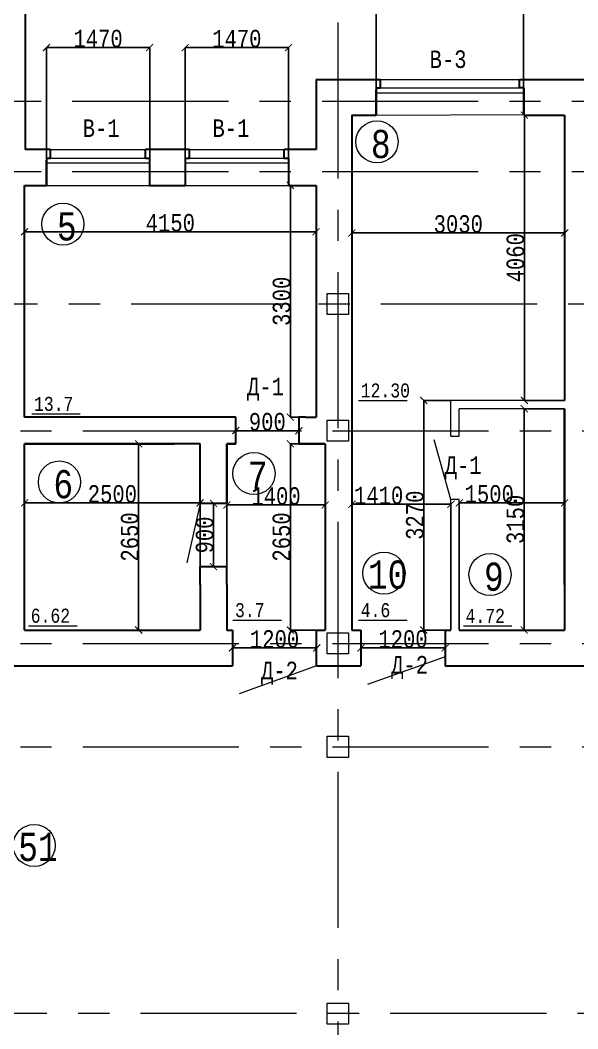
# Model space of a CAD drawing. Header units: millimetres. Extents: x -689206 to 4969298, y -1019800 to 703299.
# Drawn here: x 65390 to 73330, y -347960 to -333601 of the extents above; entities that cross this region are included whole.
import ezdxf

# ---------------------------------------------------------------- set-up
doc = ezdxf.new("R2010")
doc.units = ezdxf.units.MM
doc.linetypes.add('осеваяX2', pattern=[101.6, 63.5, -12.7, 12.7, -12.7])
for name, color, linetype, lineweight in [('несущие', 7, 'Continuous', 30), ('ПЕРЕГОРОДКИ', 252, 'Continuous', 9), ('РАЗМЕРЫ', 7, 'Continuous', 9), ('стены', 7, 'Continuous', 20)]:
    doc.layers.add(name, color=color, linetype=linetype, lineweight=lineweight)
doc.layers.add('четотам', color=7, linetype='Continuous')
doc.styles.add('Аннотативный', font='isocteur.ttf', dxfattribs={"width": 0.7, "height": 250})
doc.dimstyles.new('Аннотативный', dxfattribs={"dimscale": 0, "dimtxt": 250, "dimasz": 100, "dimexe": 1.25, "dimexo": 0.625, "dimtad": 1, "dimdec": 0, "dimtxsty": 'Аннотативный', "dimblk": 'ARCHTICK', "dimcen": 2.5, "dimadec": 0, "dimazin": 0, "dimtfac": 1, "dimtdec": 0, "dimtmove": 0, "dimatfit": 3, "dimfxl": 1, "dimarcsym": 0})

# ---------------------------------------------------------------- blocks, each defined once
blk = doc.blocks.new('_ArchTick')
at = {"color": 0, "linetype": 'ByBlock', "const_width": 0.15}
blk.add_lwpolyline([(-0.5, -0.5), (0.5, 0.5)], dxfattribs=at)
blk = doc.blocks.new('*D1731')
at = {"layer": 'Defpoints', "color": 0, "lineweight": 20, "transparency": 16777216}
for p in [(69238, -335953), (69603, -335953), (69603, -339253)]:
    blk.add_point(p, dxfattribs=at)
at = {"layer": 'стены', "color": 0, "lineweight": -2, "transparency": 16777216}
for p, q in [((69602, -335953), (69237, -335953)), ((69238, -339253), (69238, -335953)), ((69602, -339253), (69237, -339253))]:
    blk.add_line(p, q, dxfattribs=at)
at = {"layer": 'стены', "color": 0, "lineweight": -2, "transparency": 16777216, "xscale": 100, "yscale": 100, "zscale": 100}
for p, rotation in [((69238, -335953), 90), ((69238, -339253), 270)]:
    blk.add_blockref('_ArchTick', p, dxfattribs=dict(at, rotation=rotation))
at = {"layer": 'стены', "color": 0, "lineweight": 5, "transparency": 16777216, "insert": (69113, -337603), "char_height": 250, "attachment_point": 5, "rotation": 90, "style": 'Аннотативный'}
blk.add_mtext('3300', dxfattribs=at)
blk = doc.blocks.new('*D1732')
at = {"layer": 'Defpoints', "color": 0, "lineweight": 20, "transparency": 16777216}
for p in [(65453, -335953), (69603, -335953), (65453, -336613)]:
    blk.add_point(p, dxfattribs=at)
at = {"layer": 'стены', "color": 0, "lineweight": -2, "transparency": 16777216}
for p, q in [((65453, -335954), (65453, -336614)), ((69603, -335954), (69603, -336614)), ((69603, -336613), (65453, -336613))]:
    blk.add_line(p, q, dxfattribs=at)
at = {"layer": 'стены', "color": 0, "lineweight": -2, "transparency": 16777216, "xscale": 100, "yscale": 100, "zscale": 100, "rotation": 180}
blk.add_blockref('_ArchTick', (65453, -336613), dxfattribs=at)
at = {"layer": 'стены', "color": 0, "lineweight": -2, "transparency": 16777216, "xscale": 100, "yscale": 100, "zscale": 100}
blk.add_blockref('_ArchTick', (69603, -336613), dxfattribs=at)
at = {"layer": 'стены', "color": 0, "lineweight": 5, "transparency": 16777216, "insert": (67528, -336487), "char_height": 250, "attachment_point": 5, "style": 'Аннотативный'}
blk.add_mtext('4150', dxfattribs=at)
blk = doc.blocks.new('*D1733')
at = {"layer": 'Defpoints', "color": 0, "lineweight": 20, "transparency": 16777216}
for p in [(70113, -336630), (73143, -336630), (73143, -336630)]:
    blk.add_point(p, dxfattribs=at)
at = {"layer": 'стены', "color": 0, "lineweight": -2, "transparency": 16777216}
for p, q in [((70113, -336629), (70113, -336629)), ((70113, -336630), (73143, -336630)), ((73143, -336629), (73143, -336629))]:
    blk.add_line(p, q, dxfattribs=at)
at = {"layer": 'стены', "color": 0, "lineweight": -2, "transparency": 16777216, "xscale": 100, "yscale": 100, "zscale": 100, "rotation": 180}
blk.add_blockref('_ArchTick', (70113, -336630), dxfattribs=at)
at = {"layer": 'стены', "color": 0, "lineweight": -2, "transparency": 16777216, "xscale": 100, "yscale": 100, "zscale": 100}
blk.add_blockref('_ArchTick', (73143, -336630), dxfattribs=at)
at = {"layer": 'стены', "color": 0, "lineweight": 5, "transparency": 16777216, "insert": (71628, -336504), "char_height": 250, "attachment_point": 5, "style": 'Аннотативный'}
blk.add_mtext('3030', dxfattribs=at)
blk = doc.blocks.new('*D1734')
at = {"layer": 'Defpoints', "color": 0, "lineweight": 20, "transparency": 16777216}
for p in [(72569, -334953), (73143, -334953), (73143, -339013)]:
    blk.add_point(p, dxfattribs=at)
at = {"layer": 'стены', "color": 0, "lineweight": -2, "transparency": 16777216}
for p, q in [((73142, -334953), (72567, -334953)), ((72569, -339013), (72569, -334953)), ((73142, -339013), (72567, -339013))]:
    blk.add_line(p, q, dxfattribs=at)
at = {"layer": 'стены', "color": 0, "lineweight": -2, "transparency": 16777216, "xscale": 100, "yscale": 100, "zscale": 100}
for p, rotation in [((72569, -334953), 90), ((72569, -339013), 270)]:
    blk.add_blockref('_ArchTick', p, dxfattribs=dict(at, rotation=rotation))
at = {"layer": 'стены', "color": 0, "lineweight": 5, "transparency": 16777216, "insert": (72443, -336983), "char_height": 250, "attachment_point": 5, "rotation": 90, "style": 'Аннотативный'}
blk.add_mtext('4060', dxfattribs=at)
blk = doc.blocks.new('*D1735')
at = {"layer": 'Defpoints', "color": 0, "lineweight": 20, "transparency": 16777216}
for p in [(68333, -340503), (68333, -341633), (69733, -341633)]:
    blk.add_point(p, dxfattribs=at)
at = {"layer": 'стены', "color": 0, "lineweight": -2, "transparency": 16777216}
for p, q in [((68333, -341633), (68333, -340502)), ((69733, -340503), (68333, -340503)), ((69733, -341633), (69733, -340502))]:
    blk.add_line(p, q, dxfattribs=at)
at = {"layer": 'стены', "color": 0, "lineweight": -2, "transparency": 16777216, "xscale": 100, "yscale": 100, "zscale": 100, "rotation": 180}
blk.add_blockref('_ArchTick', (68333, -340503), dxfattribs=at)
at = {"layer": 'стены', "color": 0, "lineweight": -2, "transparency": 16777216, "xscale": 100, "yscale": 100, "zscale": 100}
blk.add_blockref('_ArchTick', (69733, -340503), dxfattribs=at)
at = {"layer": 'стены', "color": 0, "lineweight": 5, "transparency": 16777216, "insert": (69033, -340377), "char_height": 250, "attachment_point": 5, "style": 'Аннотативный'}
blk.add_mtext('1400', dxfattribs=at)
blk = doc.blocks.new('*D1707')
at = {"layer": 'Defpoints', "color": 0, "lineweight": 0, "transparency": 16777216}
for p in [(72559, -332957), (70459, -334953), (72559, -334944)]:
    blk.add_point(p, dxfattribs=at)
at = {"layer": 'стены', "color": 0, "lineweight": -2, "transparency": 16777216}
for p, q in [((70459, -334953), (70459, -332956)), ((70459, -332957), (72559, -332957)), ((72559, -334943), (72559, -332956))]:
    blk.add_line(p, q, dxfattribs=at)
at = {"layer": 'стены', "color": 0, "lineweight": -2, "transparency": 16777216, "xscale": 100, "yscale": 100, "zscale": 100, "rotation": 180}
blk.add_blockref('_ArchTick', (70459, -332957), dxfattribs=at)
at = {"layer": 'стены', "color": 0, "lineweight": -2, "transparency": 16777216, "xscale": 100, "yscale": 100, "zscale": 100}
blk.add_blockref('_ArchTick', (72559, -332957), dxfattribs=at)
at = {"layer": 'стены', "color": 0, "lineweight": 5, "transparency": 16777216, "insert": (71509, -332831), "char_height": 250, "attachment_point": 5, "style": 'Аннотативный'}
blk.add_mtext('2100', dxfattribs=at)
blk = doc.blocks.new('*D1708')
at = {"layer": 'Defpoints', "color": 0, "lineweight": 0, "transparency": 16777216}
for p in [(65764, -333991), (65764, -335953), (67234, -335953)]:
    blk.add_point(p, dxfattribs=at)
at = {"layer": 'стены', "color": 0, "lineweight": -2, "transparency": 16777216}
for p, q in [((65764, -335953), (65764, -333989)), ((67234, -333991), (65764, -333991)), ((67234, -335953), (67234, -333989))]:
    blk.add_line(p, q, dxfattribs=at)
at = {"layer": 'стены', "color": 0, "lineweight": -2, "transparency": 16777216, "xscale": 100, "yscale": 100, "zscale": 100, "rotation": 180}
blk.add_blockref('_ArchTick', (65764, -333991), dxfattribs=at)
at = {"layer": 'стены', "color": 0, "lineweight": -2, "transparency": 16777216, "xscale": 100, "yscale": 100, "zscale": 100}
blk.add_blockref('_ArchTick', (67234, -333991), dxfattribs=at)
at = {"layer": 'стены', "color": 0, "lineweight": 5, "transparency": 16777216, "insert": (66499, -333865), "char_height": 250, "attachment_point": 5, "style": 'Аннотативный'}
blk.add_mtext('1470', dxfattribs=at)
blk = doc.blocks.new('*D1762')
at = {"layer": 'Defpoints', "color": 0, "lineweight": 20, "transparency": 16777216}
for p in [(67953, -340473), (65453, -342283), (67953, -342283)]:
    blk.add_point(p, dxfattribs=at)
at = {"layer": 'ПЕРЕГОРОДКИ', "color": 0, "lineweight": -2, "transparency": 16777216}
for p, q in [((65453, -342282), (65453, -340472)), ((65453, -340473), (67953, -340473)), ((67953, -342282), (67953, -340472))]:
    blk.add_line(p, q, dxfattribs=at)
at = {"layer": 'ПЕРЕГОРОДКИ', "color": 0, "lineweight": -2, "transparency": 16777216, "xscale": 100, "yscale": 100, "zscale": 100, "rotation": 180}
blk.add_blockref('_ArchTick', (65453, -340473), dxfattribs=at)
at = {"layer": 'ПЕРЕГОРОДКИ', "color": 0, "lineweight": -2, "transparency": 16777216, "xscale": 100, "yscale": 100, "zscale": 100}
blk.add_blockref('_ArchTick', (67953, -340473), dxfattribs=at)
at = {"layer": 'ПЕРЕГОРОДКИ', "color": 0, "lineweight": 5, "transparency": 16777216, "insert": (66703, -340347), "char_height": 250, "attachment_point": 5, "style": 'Аннотативный'}
blk.add_mtext('2500', dxfattribs=at)
blk = doc.blocks.new('*D1763')
at = {"layer": 'Defpoints', "color": 0, "lineweight": 20, "transparency": 16777216}
for p in [(67077, -339633), (67953, -339633), (67953, -342283)]:
    blk.add_point(p, dxfattribs=at)
at = {"layer": 'ПЕРЕГОРОДКИ', "color": 0, "lineweight": -2, "transparency": 16777216}
for p, q in [((67952, -339633), (67076, -339633)), ((67077, -342283), (67077, -339633)), ((67952, -342283), (67076, -342283))]:
    blk.add_line(p, q, dxfattribs=at)
at = {"layer": 'ПЕРЕГОРОДКИ', "color": 0, "lineweight": -2, "transparency": 16777216, "xscale": 100, "yscale": 100, "zscale": 100}
for p, rotation in [((67077, -339633), 90), ((67077, -342283), 270)]:
    blk.add_blockref('_ArchTick', p, dxfattribs=dict(at, rotation=rotation))
at = {"layer": 'ПЕРЕГОРОДКИ', "color": 0, "lineweight": 5, "transparency": 16777216, "insert": (66951, -340958), "char_height": 250, "attachment_point": 5, "rotation": 90, "style": 'Аннотативный'}
blk.add_mtext('2650', dxfattribs=at)
blk = doc.blocks.new('*D1764')
at = {"layer": 'Defpoints', "color": 0, "lineweight": 20, "transparency": 16777216}
for p in [(71643, -340472), (71643, -342283), (73143, -342283)]:
    blk.add_point(p, dxfattribs=at)
at = {"layer": 'ПЕРЕГОРОДКИ', "color": 0, "lineweight": -2, "transparency": 16777216}
for p, q in [((71643, -342282), (71643, -340471)), ((73143, -340472), (71643, -340472)), ((73143, -342282), (73143, -340471))]:
    blk.add_line(p, q, dxfattribs=at)
at = {"layer": 'ПЕРЕГОРОДКИ', "color": 0, "lineweight": -2, "transparency": 16777216, "xscale": 100, "yscale": 100, "zscale": 100, "rotation": 180}
blk.add_blockref('_ArchTick', (71643, -340472), dxfattribs=at)
at = {"layer": 'ПЕРЕГОРОДКИ', "color": 0, "lineweight": -2, "transparency": 16777216, "xscale": 100, "yscale": 100, "zscale": 100}
blk.add_blockref('_ArchTick', (73143, -340472), dxfattribs=at)
at = {"layer": 'ПЕРЕГОРОДКИ', "color": 0, "lineweight": 5, "transparency": 16777216, "insert": (72069, -340347), "char_height": 250, "attachment_point": 5, "style": 'Аннотативный'}
blk.add_mtext('1500', dxfattribs=at)
blk = doc.blocks.new('*D1747')
at = {"layer": 'Defpoints', "color": 0, "lineweight": 20, "transparency": 16777216}
for p in [(72567, -339133), (73143, -339133), (73143, -342283)]:
    blk.add_point(p, dxfattribs=at)
at = {"layer": 'ПЕРЕГОРОДКИ', "color": 0, "lineweight": -2, "transparency": 16777216}
for p, q in [((73142, -339133), (72566, -339133)), ((72567, -342283), (72567, -339133)), ((73142, -342283), (72566, -342283))]:
    blk.add_line(p, q, dxfattribs=at)
at = {"layer": 'ПЕРЕГОРОДКИ', "color": 0, "lineweight": -2, "transparency": 16777216, "xscale": 100, "yscale": 100, "zscale": 100}
for p, rotation in [((72567, -339133), 90), ((72567, -342283), 270)]:
    blk.add_blockref('_ArchTick', p, dxfattribs=dict(at, rotation=rotation))
at = {"layer": 'ПЕРЕГОРОДКИ', "color": 0, "lineweight": 5, "transparency": 16777216, "insert": (72442, -340708), "char_height": 250, "attachment_point": 5, "rotation": 90, "style": 'Аннотативный'}
blk.add_mtext('3150', dxfattribs=at)
blk = doc.blocks.new('*D1802')
at = {"layer": 'Defpoints', "color": 0, "linetype": 'ByBlock', "lineweight": 25, "transparency": 16777216}
for p in [(68459, -339445), (68459, -339445), (69359, -339445)]:
    blk.add_point(p, dxfattribs=at)
at = {"layer": 'РАЗМЕРЫ', "color": 0, "linetype": 'ByBlock', "lineweight": -2, "transparency": 16777216}
for p, q in [((68459, -339445), (68459, -339444)), ((69359, -339445), (68459, -339445)), ((69359, -339445), (69359, -339444))]:
    blk.add_line(p, q, dxfattribs=at)
at = {"layer": 'РАЗМЕРЫ', "color": 0, "linetype": 'ByBlock', "lineweight": -2, "transparency": 16777216, "xscale": 100, "yscale": 100, "zscale": 100, "rotation": 180}
blk.add_blockref('_ArchTick', (68459, -339445), dxfattribs=at)
at = {"layer": 'РАЗМЕРЫ', "color": 0, "linetype": 'ByBlock', "lineweight": -2, "transparency": 16777216, "xscale": 100, "yscale": 100, "zscale": 100}
blk.add_blockref('_ArchTick', (69359, -339445), dxfattribs=at)
at = {"layer": 'РАЗМЕРЫ', "color": 0, "linetype": 'ByBlock', "lineweight": 5, "transparency": 16777216, "insert": (68909, -339320), "char_height": 250, "attachment_point": 5, "style": 'Аннотативный'}
blk.add_mtext('900', dxfattribs=at)
blk = doc.blocks.new('*D1803')
at = {"layer": 'Defpoints', "color": 0, "linetype": 'ByBlock', "lineweight": 30, "transparency": 16777216}
for p in [(68412, -342473), (68412, -342538), (69612, -342538)]:
    blk.add_point(p, dxfattribs=at)
at = {"layer": 'РАЗМЕРЫ', "color": 0, "linetype": 'ByBlock', "lineweight": -2, "transparency": 16777216}
for p, q in [((68412, -342473), (68412, -342539)), ((69612, -342538), (68412, -342538)), ((69612, -342537), (69612, -342537))]:
    blk.add_line(p, q, dxfattribs=at)
at = {"layer": 'РАЗМЕРЫ', "color": 0, "linetype": 'ByBlock', "lineweight": -2, "transparency": 16777216, "xscale": 100, "yscale": 100, "zscale": 100, "rotation": 180}
blk.add_blockref('_ArchTick', (68412, -342538), dxfattribs=at)
at = {"layer": 'РАЗМЕРЫ', "color": 0, "linetype": 'ByBlock', "lineweight": -2, "transparency": 16777216, "xscale": 100, "yscale": 100, "zscale": 100}
blk.add_blockref('_ArchTick', (69612, -342538), dxfattribs=at)
at = {"layer": 'РАЗМЕРЫ', "color": 0, "linetype": 'ByBlock', "lineweight": 5, "transparency": 16777216, "insert": (69012, -342412), "char_height": 250, "attachment_point": 5, "style": 'Аннотативный'}
blk.add_mtext('1200', dxfattribs=at)
blk = doc.blocks.new('*D1828')
at = {"layer": 'Defpoints', "color": 0, "linetype": 'ByBlock', "lineweight": 20, "transparency": 16777216}
for p in [(70113, -340492), (70113, -342283), (71523, -342283)]:
    blk.add_point(p, dxfattribs=at)
at = {"layer": 'РАЗМЕРЫ', "color": 0, "linetype": 'ByBlock', "lineweight": -2, "transparency": 16777216}
for p, q in [((70113, -342282), (70113, -340491)), ((71523, -340492), (70113, -340492)), ((71523, -342282), (71523, -340491))]:
    blk.add_line(p, q, dxfattribs=at)
at = {"layer": 'РАЗМЕРЫ', "color": 0, "linetype": 'ByBlock', "lineweight": -2, "transparency": 16777216, "xscale": 100, "yscale": 100, "zscale": 100, "rotation": 180}
blk.add_blockref('_ArchTick', (70113, -340492), dxfattribs=at)
at = {"layer": 'РАЗМЕРЫ', "color": 0, "linetype": 'ByBlock', "lineweight": -2, "transparency": 16777216, "xscale": 100, "yscale": 100, "zscale": 100}
blk.add_blockref('_ArchTick', (71523, -340492), dxfattribs=at)
at = {"layer": 'РАЗМЕРЫ', "color": 0, "linetype": 'ByBlock', "lineweight": 5, "transparency": 16777216, "insert": (70494, -340367), "char_height": 250, "attachment_point": 5, "style": 'Аннотативный'}
blk.add_mtext('1410', dxfattribs=at)
blk = doc.blocks.new('*D1829')
at = {"layer": 'Defpoints', "color": 0, "linetype": 'ByBlock', "lineweight": 20, "transparency": 16777216}
for p in [(71136, -339013), (71523, -339013), (71523, -342283)]:
    blk.add_point(p, dxfattribs=at)
at = {"layer": 'РАЗМЕРЫ', "color": 0, "linetype": 'ByBlock', "lineweight": -2, "transparency": 16777216}
for p, q in [((71522, -339013), (71135, -339013)), ((71136, -342283), (71136, -339013)), ((71522, -342283), (71135, -342283))]:
    blk.add_line(p, q, dxfattribs=at)
at = {"layer": 'РАЗМЕРЫ', "color": 0, "linetype": 'ByBlock', "lineweight": -2, "transparency": 16777216, "xscale": 100, "yscale": 100, "zscale": 100}
for p, rotation in [((71136, -339013), 90), ((71136, -342283), 270)]:
    blk.add_blockref('_ArchTick', p, dxfattribs=dict(at, rotation=rotation))
at = {"layer": 'РАЗМЕРЫ', "color": 0, "linetype": 'ByBlock', "lineweight": 5, "transparency": 16777216, "insert": (71011, -340648), "char_height": 250, "attachment_point": 5, "rotation": 90, "style": 'Аннотативный'}
blk.add_mtext('3270', dxfattribs=at)
blk = doc.blocks.new('*D1830')
at = {"layer": 'Defpoints', "color": 0, "linetype": 'ByBlock', "lineweight": 20, "transparency": 16777216}
for p in [(69733, -339633), (69237, -342283), (69733, -342283)]:
    blk.add_point(p, dxfattribs=at)
at = {"layer": 'РАЗМЕРЫ', "color": 0, "linetype": 'ByBlock', "lineweight": -2, "transparency": 16777216}
for p, q in [((69732, -339633), (69236, -339633)), ((69237, -339633), (69237, -342283)), ((69732, -342283), (69236, -342283))]:
    blk.add_line(p, q, dxfattribs=at)
at = {"layer": 'РАЗМЕРЫ', "color": 0, "linetype": 'ByBlock', "lineweight": -2, "transparency": 16777216, "xscale": 100, "yscale": 100, "zscale": 100}
for p, rotation in [((69237, -339633), 90), ((69237, -342283), 270)]:
    blk.add_blockref('_ArchTick', p, dxfattribs=dict(at, rotation=rotation))
at = {"layer": 'РАЗМЕРЫ', "color": 0, "linetype": 'ByBlock', "lineweight": 5, "transparency": 16777216, "insert": (69111, -340958), "char_height": 250, "attachment_point": 5, "rotation": 90, "style": 'Аннотативный'}
blk.add_mtext('2650', dxfattribs=at)
blk = doc.blocks.new('*D1847')
at = {"layer": 'Defpoints', "color": 0, "linetype": 'ByBlock', "lineweight": 20, "transparency": 16777216}
for p in [(68143, -340480), (68143, -340480), (68143, -341380)]:
    blk.add_point(p, dxfattribs=at)
at = {"layer": 'РАЗМЕРЫ', "color": 0, "linetype": 'ByBlock', "lineweight": -2, "transparency": 16777216}
for p, q in [((68143, -340480), (68144, -340480)), ((68143, -341380), (68143, -340480)), ((68143, -341380), (68144, -341380))]:
    blk.add_line(p, q, dxfattribs=at)
at = {"layer": 'РАЗМЕРЫ', "color": 0, "linetype": 'ByBlock', "lineweight": -2, "transparency": 16777216, "xscale": 100, "yscale": 100, "zscale": 100}
for p, rotation in [((68143, -340480), 90), ((68143, -341380), 270)]:
    blk.add_blockref('_ArchTick', p, dxfattribs=dict(at, rotation=rotation))
at = {"layer": 'РАЗМЕРЫ', "color": 0, "linetype": 'ByBlock', "lineweight": 5, "transparency": 16777216, "insert": (68017, -340930), "char_height": 250, "attachment_point": 5, "rotation": 90, "style": 'Аннотативный'}
blk.add_mtext('900', dxfattribs=at)
blk = doc.blocks.new('*D2189')
at = {"layer": 'Defpoints', "color": 0, "linetype": 'ByBlock', "lineweight": 30, "ltscale": 35, "transparency": 16777216}
for p in [(71441, -342538), (70241, -342793), (71441, -342793)]:
    blk.add_point(p, dxfattribs=at)
at = {"layer": 'РАЗМЕРЫ', "color": 0, "linetype": 'ByBlock', "lineweight": -2, "ltscale": 35, "transparency": 16777216}
for p, q in [((70241, -342792), (70241, -342537)), ((70241, -342538), (71441, -342538)), ((71441, -342792), (71441, -342537))]:
    blk.add_line(p, q, dxfattribs=at)
at = {"layer": 'РАЗМЕРЫ', "color": 0, "linetype": 'ByBlock', "lineweight": -2, "ltscale": 35, "transparency": 16777216, "xscale": 100, "yscale": 100, "zscale": 100, "rotation": 180}
blk.add_blockref('_ArchTick', (70241, -342538), dxfattribs=at)
at = {"layer": 'РАЗМЕРЫ', "color": 0, "linetype": 'ByBlock', "lineweight": -2, "ltscale": 35, "transparency": 16777216, "xscale": 100, "yscale": 100, "zscale": 100}
blk.add_blockref('_ArchTick', (71441, -342538), dxfattribs=at)
at = {"layer": 'РАЗМЕРЫ', "color": 0, "linetype": 'ByBlock', "lineweight": 5, "ltscale": 35, "transparency": 16777216, "insert": (70841, -342412), "char_height": 250, "attachment_point": 5, "style": 'Аннотативный'}
blk.add_mtext('1200', dxfattribs=at)
blk = doc.blocks.new('*D3582')
at = {"layer": 'Defpoints', "color": 0, "lineweight": 0, "ltscale": 35, "transparency": 16777216}
for p in [(69210, -333992), (67740, -335953), (69210, -335953)]:
    blk.add_point(p, dxfattribs=at)
at = {"layer": 'РАЗМЕРЫ', "color": 0, "lineweight": -2, "ltscale": 35, "transparency": 16777216}
for p, q in [((67740, -335953), (67740, -333991)), ((67740, -333992), (69210, -333992)), ((69210, -335953), (69210, -333991))]:
    blk.add_line(p, q, dxfattribs=at)
at = {"layer": 'РАЗМЕРЫ', "color": 0, "lineweight": -2, "ltscale": 35, "transparency": 16777216, "xscale": 100, "yscale": 100, "zscale": 100, "rotation": 180}
blk.add_blockref('_ArchTick', (67740, -333992), dxfattribs=at)
at = {"layer": 'РАЗМЕРЫ', "color": 0, "lineweight": -2, "ltscale": 35, "transparency": 16777216, "xscale": 100, "yscale": 100, "zscale": 100}
blk.add_blockref('_ArchTick', (69210, -333992), dxfattribs=at)
at = {"layer": 'РАЗМЕРЫ', "color": 0, "lineweight": 0, "ltscale": 35, "transparency": 16777216, "insert": (68475, -333866), "char_height": 250, "attachment_point": 5, "style": 'Аннотативный'}
blk.add_mtext('1470', dxfattribs=at)

msp = doc.modelspace()

# ---------------------------------------------------------------- linework, layer by layer
at = {"layer": 'несущие', "color": 0}
for p, q in [((67952.8, -341633.3), (67952.8, -342282.8)), ((68332.8, -341633.3), (68332.8, -342282.8)), ((69732.8, -341633.3), (69732.8, -342282.8)), ((70112.8, -341633.3), (70112.8, -342282.8)), ((73142.8, -341633.3), (73142.8, -342282.8)), ((65452.8, -342282.8), (67952.8, -342282.8)), ((68332.8, -342282.8), (68411.5, -342282.8)), ((68411.5, -342282.8), (68411.5, -342792.8)), ((69611.5, -342282.8), (69732.8, -342282.8)), ((70112.8, -342282.8), (70241.2, -342282.8)), ((71441.2, -342282.8), (71522.8, -342282.8)), ((71441.2, -342282.8), (71441.2, -342792.8)), ((71642.8, -342282.8), (73142.8, -342282.8)), ((65050, -342792.8), (68411.5, -342792.8)), ((69611.5, -342792.8), (70241.2, -342792.8)), ((71441.2, -342792.8), (75653.8, -342792.8))]:
    msp.add_line(p, q, dxfattribs=at)
at = {"layer": 'РАЗМЕРЫ', "linetype": 'осеваяX2', "lineweight": 5, "ltscale": 35}
for p, q in [((69912.8, -330076.4), (69912.8, -379917.7)), ((108310, -337643.3), (41240, -337643.3)), ((108442.7, -347743.3), (41390, -347743.3))]:
    msp.add_line(p, q, dxfattribs=at)
at = {"layer": 'РАЗМЕРЫ', "lineweight": 13}
for p, q in [((70519.2, -334443.3), (72499.2, -334443.3)), ((70459.2, -334953.3), (72559.2, -334944)), ((65823.5, -335443.4), (67173.5, -335443.4)), ((67800.3, -335443.4), (69150.3, -335443.4)), ((65763.5, -335953.3), (67233.5, -335953.3)), ((67740.3, -335953.3), (69210.3, -335953.3))]:
    msp.add_line(p, q, dxfattribs=at)
at = {"layer": 'РАЗМЕРЫ'}
for p, q in [((70209.7, -339015), (70899, -339015)), ((65557, -339206.2), (66246.3, -339206.2)), ((68419.8, -342142.6), (69109.1, -342142.6)), ((70209.7, -342142.6), (70899, -342142.6)), ((65511, -342221.5), (66200.3, -342221.5)), ((71702.4, -342224.6), (72391.7, -342224.6))]:
    msp.add_line(p, q, dxfattribs=at)
at = {"layer": 'РАЗМЕРЫ', "linetype": 'ByBlock', "lineweight": 9}
msp.add_line((67952.8, -340480), (67765.1, -341327.9), dxfattribs=at)
at = {"layer": 'РАЗМЕРЫ', "linetype": 'ByBlock', "lineweight": 30}
for p, q in [((68332.8, -340480), (67952.8, -340480)), ((67952.8, -341380), (68332.8, -341380))]:
    msp.add_line(p, q, dxfattribs=at)
at = {"layer": 'стены', "lineweight": 30}
for p, q in [((65460.8, -332935.4), (65460.8, -335443.4)), ((69602.8, -334443.3), (69602.8, -335443.4)), ((69602.8, -334443.3), (70519.2, -334443.3)), ((70459.2, -334563.3), (70519.2, -334563.3)), ((70459.2, -334563.3), (70459.2, -334953.3)), ((70519.2, -334563.3), (70519.2, -334443.3)), ((72499.2, -334443.3), (74034.6, -334443.3)), ((72499.2, -334563.3), (72499.2, -334443.3)), ((72559.2, -334563.3), (72499.2, -334563.3)), ((72559.2, -334563.3), (72559.2, -334953.3)), ((70112.8, -334953.3), (70112.8, -341633.3)), ((70112.8, -334953.3), (70459.2, -334953.3)), ((72559.2, -334953.3), (73142.8, -334953.3)), ((73142.8, -334953.3), (73142.8, -339013.3)), ((65452.8, -339253.3), (65452.8, -335953.3)), ((65452.8, -335953.3), (65763.5, -335953.3)), ((67233.5, -335953.3), (67740.3, -335953.3)), ((69210.3, -335953.3), (69602.8, -335953.3)), ((69602.8, -335953.3), (69602.8, -339253.3)), ((73142.8, -339133.3), (73142.8, -341633.3)), ((73142.8, -341633.3), (73142.8, -339133.3)), ((68459.2, -339253.3), (65452.8, -339253.3)), ((68459.2, -339633.3), (68459.2, -339253.3)), ((69452.8, -339253.3), (69359.2, -339253.3)), ((69359.2, -339253.3), (69359.2, -339633.3)), ((69452.8, -339253.3), (69602.8, -339253.3)), ((65452.8, -342282.8), (65452.8, -339633.3)), ((67952.8, -339633.3), (65452.8, -339633.3)), ((65452.8, -339633.3), (67580.8, -339633.3)), ((67952.8, -340480), (67952.8, -339633.3)), ((68459.2, -339633.3), (68332.8, -339633.3)), ((68332.8, -340480), (68332.8, -339633.3)), ((68332.8, -339633.3), (68332.8, -340480)), ((68332.8, -339633.3), (68459.2, -339633.3)), ((69732.8, -339633.3), (69359.2, -339633.3)), ((69359.2, -339633.3), (69732.8, -339633.3)), ((69732.8, -339633.3), (69732.8, -341633.3)), ((67952.8, -341633.3), (67952.8, -341380)), ((68332.8, -341633.3), (68332.8, -341380)), ((69611.5, -342792.8), (69611.5, -342282.8)), ((70241.2, -342282.8), (70241.2, -342792.8))]:
    msp.add_line(p, q, dxfattribs=at)
at = {"layer": 'стены', "lineweight": 13}
for p, q in [((70519.2, -334563.3), (72499.2, -334563.3)), ((70459.2, -334633.3), (72559.2, -334633.3)), ((65823.5, -335563.4), (67173.5, -335563.4)), ((67800.3, -335563.4), (69150.3, -335563.4)), ((65763.5, -335633.4), (67233.5, -335633.4)), ((67740.3, -335633.4), (69210.3, -335633.4)), ((71522.8, -339523.2), (71522.8, -339013.3)), ((73142.8, -339013.3), (71522.8, -339013.3)), ((71522.8, -339523.2), (71522.8, -339136.1)), ((71642.8, -339523.2), (71642.8, -339133.3)), ((73142.8, -339133.3), (71642.8, -339133.3)), ((71522.8, -339523.2), (71642.8, -339523.2))]:
    msp.add_line(p, q, dxfattribs=at)
at = {"layer": 'стены', "color": 152, "lineweight": 30, "true_color": 0x2776bb}
for p, q in [((70459.2, -334953.3), (70459.2, -334593.3)), ((72559.2, -334593.3), (72559.2, -334953.3)), ((65763.5, -335953.3), (65763.5, -335593.4)), ((67233.5, -335593.4), (67233.5, -335953.3))]:
    msp.add_line(p, q, dxfattribs=at)
at = {"layer": 'стены', "linetype": 'осеваяX2', "lineweight": 5, "ltscale": 35}
for p, q in [((41240, -334753.3), (108442.7, -334753.3)), ((41240, -335753.3), (108442.7, -335753.3)), ((41390, -339445.4), (108442.7, -339445.4)), ((41390, -342472.8), (108442.7, -342472.8)), ((41390, -343945.4), (108442.7, -343945.4))]:
    msp.add_line(p, q, dxfattribs=at)
at = {"layer": 'стены', "color": 18, "lineweight": 30, "true_color": 0x000000}
for p, q in [((65823.5, -335443.4), (65460.8, -335443.4)), ((65763.5, -335563.4), (65823.5, -335563.4)), ((65763.5, -335563.4), (65763.5, -335953.3)), ((65823.5, -335563.4), (65823.5, -335443.4)), ((67800.3, -335443.4), (67173.5, -335443.4)), ((67173.5, -335563.4), (67173.5, -335443.4)), ((67173.5, -335563.4), (67233.5, -335563.4)), ((67233.5, -335563.4), (67233.5, -335953.3)), ((67740.3, -335563.4), (67800.3, -335563.4)), ((67740.3, -335563.4), (67740.3, -335953.3)), ((67800.3, -335563.4), (67800.3, -335443.4)), ((69602.8, -335443.4), (69150.3, -335443.4)), ((69150.3, -335563.4), (69150.3, -335443.4)), ((69150.3, -335563.4), (69210.3, -335563.4)), ((69210.3, -335563.4), (69210.3, -335953.3))]:
    msp.add_line(p, q, dxfattribs=at)
at = {"layer": 'стены', "color": 4, "lineweight": 25}
for p, q in [((69150.3, -335563.4), (69150.3, -335443.4)), ((69210.3, -335563.4), (69210.3, -335953.3))]:
    msp.add_line(p, q, dxfattribs=at)
at = {"layer": 'стены'}
for p, q in [((73142.8, -339445.4), (73142.8, -339453.3)), ((65452.8, -339633.3), (65452.8, -339784.6)), ((71522.8, -342282.8), (71522.8, -340423.2)), ((71642.8, -340423.2), (71522.8, -340423.2)), ((71642.8, -342282.8), (71642.8, -340423.2)), ((65452.8, -340684.6), (65452.8, -342282.8))]:
    msp.add_line(p, q, dxfattribs=at)
at = {"layer": 'стены', "lineweight": 9}
for p, q in [((71522.8, -340423.2), (71286.6, -339573.3)), ((71441.2, -342662.8), (70336.5, -343059.5)), ((69611.5, -342792.8), (68506.8, -343189.5))]:
    msp.add_line(p, q, dxfattribs=at)
at = {"layer": 'стены', "lineweight": 20}
for points in [[(69762.8, -337493.3), (70062.8, -337493.3), (70062.8, -337793.3), (69762.8, -337793.3)], [(69762.8, -339295.4), (70062.8, -339295.4), (70062.8, -339595.4), (69762.8, -339595.4)], [(69762.8, -342322.8), (70062.8, -342322.8), (70062.8, -342622.8), (69762.8, -342622.8)], [(69762.8, -343795.4), (70062.8, -343795.4), (70062.8, -344095.4), (69762.8, -344095.4)], [(69762.8, -347593.3), (70062.8, -347593.3), (70062.8, -347893.3), (69762.8, -347893.3)]]:
    msp.add_lwpolyline(points, close=True, dxfattribs=at)
at = {"layer": 'четотам', "lineweight": 13}
for centre in [(70470, -335333), (65998.7, -336505.4), (65948.7, -340175.4), (68718.7, -340055.4), (70570, -341473), (72080, -341493), (65589.9, -345349.9)]:
    msp.add_circle(centre, 300, dxfattribs=at)

# ---------------------------------------------------------------- texts
at = {"layer": 'РАЗМЕРЫ', "lineweight": 20, "ltscale": 150, "insert": (71218.9, -334033), "char_height": 250, "width": 922.913, "attachment_point": 1, "rotation": 0.25592, "style": 'Аннотативный'}
msp.add_mtext('В-3', dxfattribs=at)
at = {"layer": 'РАЗМЕРЫ', "lineweight": 20, "ltscale": 150, "char_height": 250, "width": 922.913, "attachment_point": 1, "style": 'Аннотативный'}
for s, insert in [('В-1', (66280, -335013)), ('В-1', (68127.3, -335013)), ('Д-1', (68620, -338692.5)), ('Д-1', (71432.9, -339812.2)), ('Д-2', (68818.1, -342734.1)), ('Д-2', (70671.8, -342652.3))]:
    msp.add_mtext(s, dxfattribs=dict(at, insert=insert))
at = {"layer": 'РАЗМЕРЫ', "lineweight": 13, "ltscale": 150, "char_height": 401.1, "width": 1460, "attachment_point": 1, "style": 'Аннотативный'}
for s, insert in [('8', (70384.2, -335163.3)), ('5', (65912.8, -336335.7)), ('6', (65862.8, -340005.7)), ('7', (68632.8, -339885.7)), ('10', (70342, -341293.1)), ('9', (71994.2, -341323.3)), ('51', (65361.9, -345170))]:
    msp.add_mtext(s, dxfattribs=dict(at, insert=insert))
at = {"layer": 'РАЗМЕРЫ', "char_height": 200, "width": 656.117, "attachment_point": 1, "style": 'Аннотативный'}
for s, insert in [('12.30', (70239, -338772.2)), ('13.7', (65586.3, -338963.4)), ('6.62', (65540.3, -341978.7)), ('3.7', (68449.1, -341899.7)), ('4.6', (70239, -341899.7)), ('4.72', (71731.7, -341981.8))]:
    msp.add_mtext(s, dxfattribs=dict(at, insert=insert))

# ---------------------------------------------------------------- dimensions: what is measured, and where the dimension line sits
at = {"layer": 'ПЕРЕГОРОДКИ', "color": 18, "lineweight": 5, "true_color": 0x000000}
for p1, p2, distance, text, picture, middle in [((73142.8, -342282.8), (73142.8, -339133.3), 575.4, '3150', '*D1747', (72441.8, -340708.1)), ((67952.8, -342282.8), (67952.8, -339633.3), 876, '2650', '*D1763', (66951.2, -340958.1))]:
    dim = msp.add_aligned_dim(p1=p1, p2=p2, distance=distance, text=text, dimstyle='Аннотативный', dxfattribs=at)
    dim.commit()
    dim.dimension.update_dxf_attribs({"geometry": picture, "text_midpoint": middle})
for base, p1, p2, angle, picture, middle in [((67952.8, -340473), (65452.8, -342282.8), (67952.8, -342282.8), 0, '*D1762', (66702.8, -340473)), ((71642.8, -340472.4), (73142.8, -342282.8), (71642.8, -342282.8), 180, '*D1764', (72069, -340472.4))]:
    dim = msp.add_linear_dim(base=base, p1=p1, p2=p2, angle=angle, dimstyle='Аннотативный', dxfattribs=at)
    dim.commit()
    dim.dimension.update_dxf_attribs({"geometry": picture, "text_midpoint": middle, "dimtype": 161})
at = {"layer": 'РАЗМЕРЫ', "lineweight": 0, "ltscale": 35}
dim = msp.add_linear_dim(base=(69210.3, -333991.8), p1=(67740.3, -335953.3), p2=(69210.3, -335953.3), dimstyle='Аннотативный', dxfattribs=at)
dim.commit()
dim.dimension.update_dxf_attribs({"geometry": '*D3582', "text_midpoint": (68475.3, -333866.2)})
at = {"layer": 'РАЗМЕРЫ', "linetype": 'ByBlock', "lineweight": 5}
for base, p1, p2, text, picture, middle in [((71136.1, -339013.3), (71522.8, -342282.8), (71522.8, -339013.3), '3270', '*D1829', (71010.5, -340648.1)), ((69237.1, -342282.8), (69732.8, -339633.3), (69732.8, -342282.8), '2650', '*D1830', (69111.5, -340958.1))]:
    dim = msp.add_linear_dim(base=base, p1=p1, p2=p2, angle=90, text=text, dimstyle='Аннотативный', dxfattribs=at)
    dim.commit()
    dim.dimension.update_dxf_attribs({"geometry": picture, "text_midpoint": middle})
at = {"layer": 'РАЗМЕРЫ', "color": 18, "linetype": 'ByBlock', "lineweight": 5, "true_color": 0x000000}
for base, p1, p2, picture, middle in [((68459.2, -339445.4), (69359.2, -339445.4), (68459.2, -339445.4), '*D1802', (68909.2, -339319.7)), ((68411.5, -342537.8), (69611.5, -342537.8), (68411.5, -342472.8), '*D1803', (69011.5, -342412.2))]:
    dim = msp.add_linear_dim(base=base, p1=p1, p2=p2, dimstyle='Аннотативный', dxfattribs=at)
    dim.commit()
    dim.dimension.update_dxf_attribs({"geometry": picture, "text_midpoint": middle})
at = {"layer": 'РАЗМЕРЫ', "linetype": 'ByBlock', "lineweight": 5}
dim = msp.add_linear_dim(base=(70112.8, -340492.4), p1=(71522.8, -342282.8), p2=(70112.8, -342282.8), dimstyle='Аннотативный', dxfattribs=at)
dim.commit()
dim.dimension.update_dxf_attribs({"geometry": '*D1828', "text_midpoint": (70494, -340492.4), "dimtype": 160})
dim = msp.add_linear_dim(base=(68142.8, -340480), p1=(68142.8, -341380), p2=(68142.8, -340480), angle=90, dimstyle='Аннотативный', dxfattribs=at)
dim.commit()
dim.dimension.update_dxf_attribs({"geometry": '*D1847', "text_midpoint": (68017.1, -340930)})
at = {"layer": 'РАЗМЕРЫ', "linetype": 'ByBlock', "lineweight": 5, "ltscale": 35}
dim = msp.add_aligned_dim(p1=(70241.2, -342792.8), p2=(71441.2, -342792.8), distance=255, dimstyle='Аннотативный', dxfattribs=at)
dim.commit()
dim.dimension.update_dxf_attribs({"geometry": '*D2189', "text_midpoint": (70841.2, -342412.2)})
at = {"layer": 'стены', "lineweight": 5}
for base, p1, p2, picture, middle in [((72559.2, -332956.9), (70459.2, -334953.3), (72559.2, -334944), '*D1707', (71509.2, -332831.3)), ((65763.5, -333990.6), (67233.5, -335953.3), (65763.5, -335953.3), '*D1708', (66498.5, -333864.9))]:
    dim = msp.add_linear_dim(base=base, p1=p1, p2=p2, dimstyle='Аннотативный', dxfattribs=at)
    dim.commit()
    dim.dimension.update_dxf_attribs({"geometry": picture, "text_midpoint": middle})
for p1, p2, distance, picture, middle in [((73142.8, -339013.3), (73142.8, -334953.3), 574.1, '*D1734', (72443, -336983.3)), ((69602.8, -335953.3), (65452.8, -335953.3), 659.7, '*D1732', (67527.8, -336487.4)), ((69602.8, -339253.3), (69602.8, -335953.3), 364.4, '*D1731', (69112.7, -337603.3)), ((70112.8, -336629.8), (73142.8, -336629.8), 0, '*D1733', (71627.8, -336504.2))]:
    dim = msp.add_aligned_dim(p1=p1, p2=p2, distance=distance, dimstyle='Аннотативный', dxfattribs=at)
    dim.commit()
    dim.dimension.update_dxf_attribs({"geometry": picture, "text_midpoint": middle})
dim = msp.add_linear_dim(base=(68332.8, -340503), p1=(69732.8, -341633.3), p2=(68332.8, -341633.3), angle=180, dimstyle='Аннотативный', dxfattribs=at)
dim.commit()
dim.dimension.update_dxf_attribs({"geometry": '*D1735', "text_midpoint": (69032.8, -340503), "dimtype": 161})

doc.saveas('drawing.dxf')
